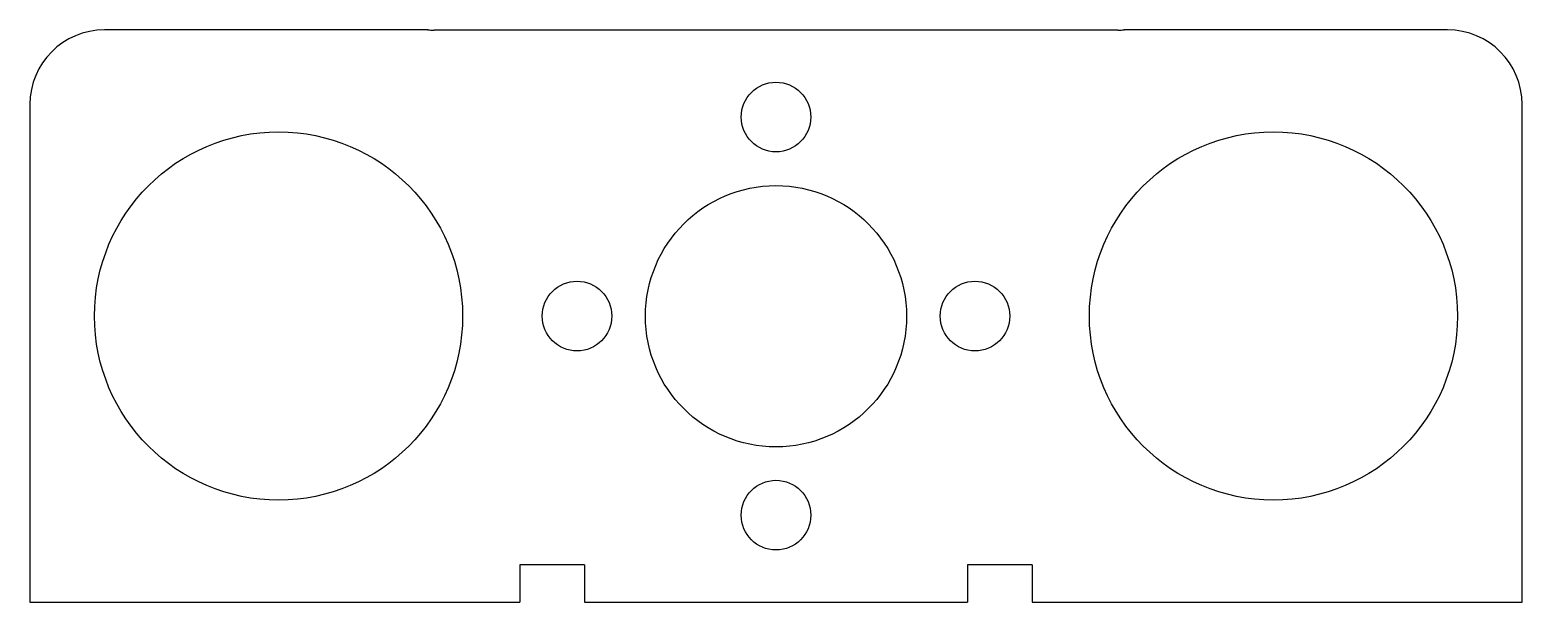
# Model space of a CAD drawing. Header units: millimetres. Extents: x -30 to 30, y 0 to 23.
import ezdxf

# ---------------------------------------------------------------- set-up
doc = ezdxf.new("R2010")
doc.units = ezdxf.units.MM

msp = doc.modelspace()

# ---------------------------------------------------------------- linework, layer by layer
at = {"color": 7, "linetype": 'Continuous', "lineweight": 25}
for p, q in [((-14, 23), (-27, 23)), ((13.742, 22.989), (-13.742, 22.989)), ((27, 23), (14, 23)), ((-30, 20), (-30, 0)), ((30, 0), (30, 20)), ((-7.7, 1.5), (-10.3, 1.5)), ((-10.3, 1.5), (-10.3, 0)), ((-7.7, 1.5), (-7.7, 0)), ((10.3, 1.5), (7.7, 1.5)), ((7.7, 1.5), (7.7, 0)), ((10.3, 1.5), (10.3, 0)), ((-30, 0), (-10.3, 0)), ((-7.7, 0), (7.7, 0)), ((10.3, 0), (30, 0))]:
    msp.add_line(p, q, dxfattribs=at)
for centre, radius in [((0, 19.497), 1.4), ((-20, 11.5), 7.4), ((20, 11.5), 7.4), ((0, 11.489), 5.25), ((-8, 11.497), 1.4), ((8, 11.497), 1.4), ((0, 3.497), 1.4)]:
    msp.add_circle(centre, radius, dxfattribs=at)
for centre, start, end in [((-27, 20), 90, 180), ((-13.742, 25.989), 265.06262, 270), ((13.742, 25.989), 270, 274.93738), ((27, 20), 0, 90)]:
    msp.add_arc(centre, 3, start, end, dxfattribs=at)

doc.saveas('drawing.dxf')
